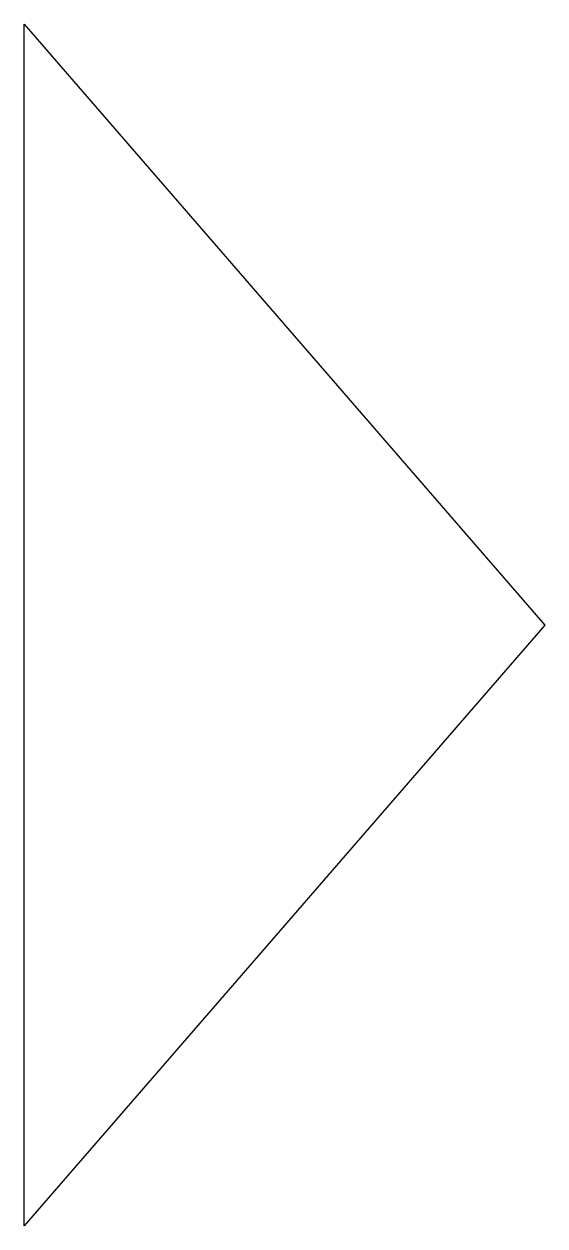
# Model space of a CAD drawing. Header units: millimetres. Extents: x -32 to 32, y -75 to 75.
import ezdxf

# ---------------------------------------------------------------- set-up
doc = ezdxf.new("R2010")
doc.units = ezdxf.units.MM

msp = doc.modelspace()

# ---------------------------------------------------------------- linework, layer by layer
at = {"color": 0, "linetype": 'ByBlock', "lineweight": -2}
for p, q in [((-32.5, 75), (32.5, 0)), ((-32.5, -75), (-32.5, 75)), ((32.5, 0), (-32.5, -75))]:
    msp.add_line(p, q, dxfattribs=at)

doc.saveas('drawing.dxf')
